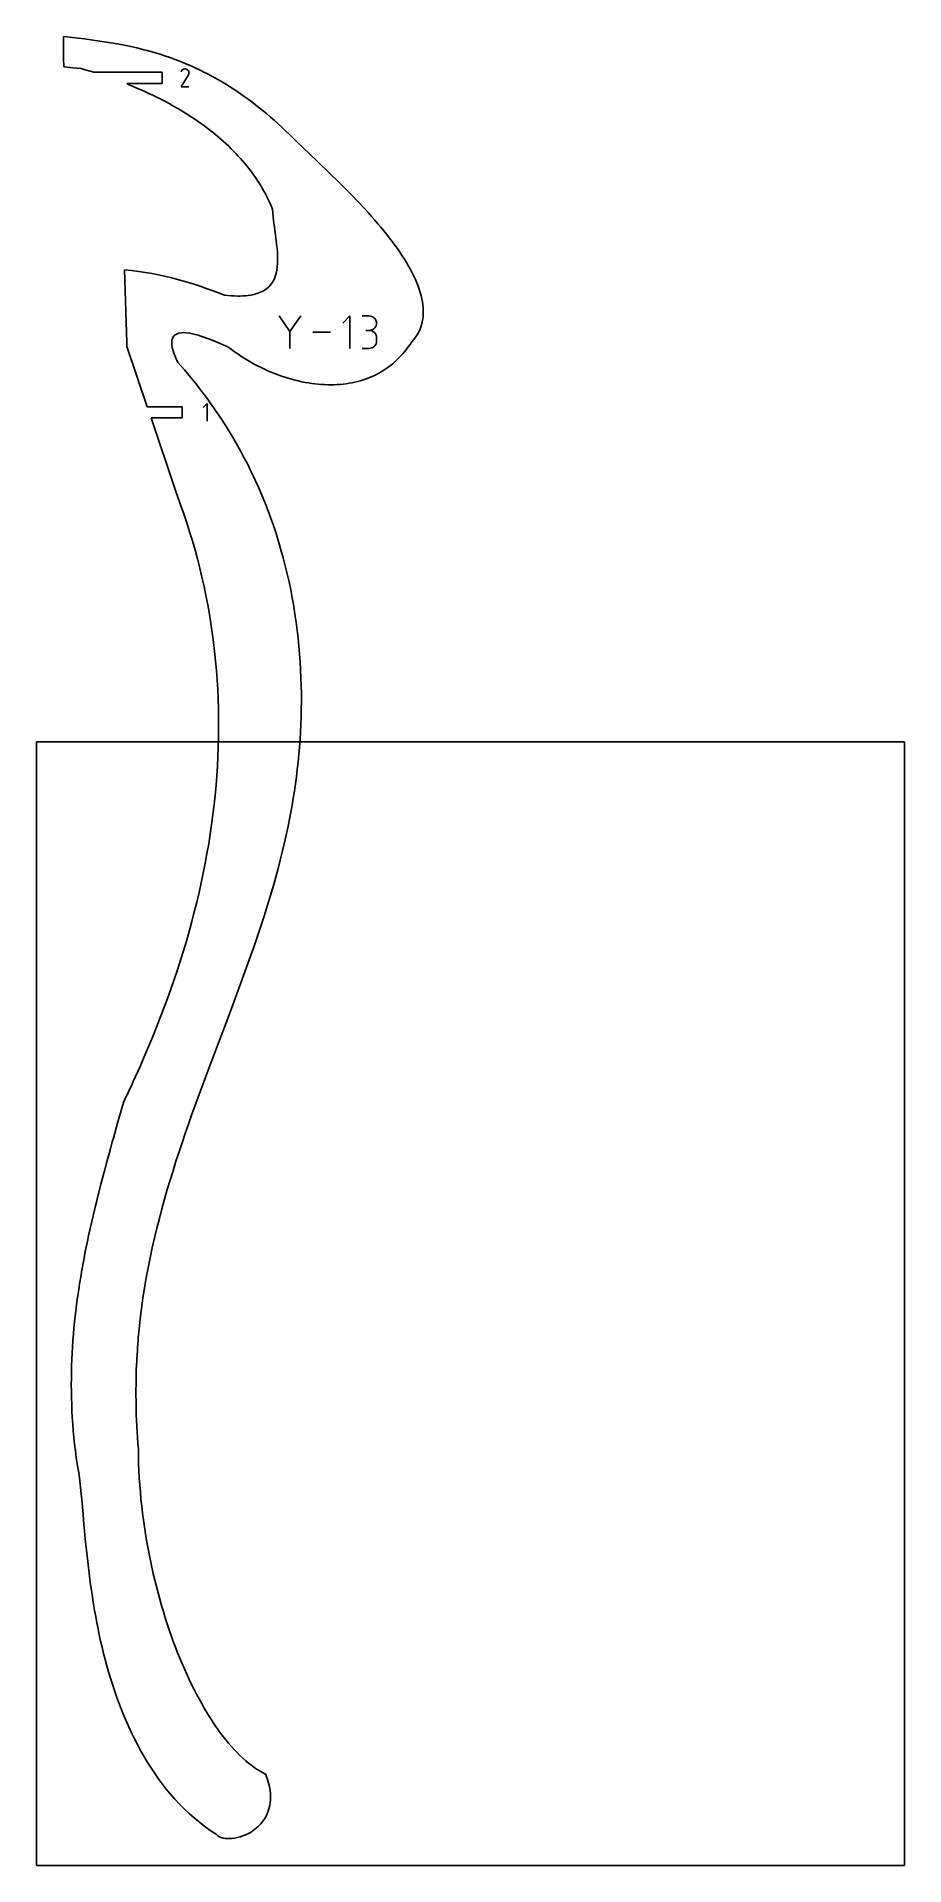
# Model space of a CAD drawing. Extents: x 0 to 216, y 0 to 455.
import ezdxf

# ---------------------------------------------------------------- set-up
doc = ezdxf.new("R2010")
doc.units = 0

msp = doc.modelspace()

# ---------------------------------------------------------------- linework, layer by layer
at = {"layer": 'annotation', "color": 1}
for p, q in [((36.068172, 446.299891), (35.938584, 446.051305)), ((36.171011, 446.445718), (36.068172, 446.299891)), ((36.294394, 446.567449), (36.171011, 446.445718)), ((36.43457, 446.66411), (36.294394, 446.567449)), ((36.587785, 446.734727), (36.43457, 446.66411)), ((36.750287, 446.778323), (36.587785, 446.734727)), ((36.918324, 446.793926), (36.750287, 446.778323)), ((37.088143, 446.780558), (36.918324, 446.793926)), ((37.255992, 446.737247), (37.088143, 446.780558)), ((37.418118, 446.663016), (37.255992, 446.737247)), ((37.563122, 446.560049), (37.418118, 446.663016)), ((37.418118, 446.663016), (37.418118, 446.663016)), ((37.684362, 446.436489), (37.563122, 446.560049)), ((37.780758, 446.296123), (37.684362, 446.436489)), ((37.851234, 446.142739), (37.780758, 446.296123)), ((37.89471, 445.980122), (37.851234, 446.142739)), ((37.910109, 445.81206), (37.89471, 445.980122)), ((37.896353, 445.642339), (37.910109, 445.81206)), ((35.935797, 442.350101), (37.759506, 445.286038)), ((37.909438, 442.350101), (35.935797, 442.350101)), ((37.759506, 445.286038), (37.761686, 445.288736)), ((37.759506, 445.286038), (37.759506, 445.286038)), ((37.761686, 445.288736), (37.763777, 445.291457)), ((37.763777, 445.291457), (37.765792, 445.294223)), ((37.765792, 445.294223), (37.767745, 445.297059)), ((37.767745, 445.297059), (37.76965, 445.299986)), ((37.76965, 445.299986), (37.77152, 445.303028)), ((37.77152, 445.303028), (37.77337, 445.306207)), ((37.77337, 445.306207), (37.775213, 445.309547)), ((37.775213, 445.309547), (37.777063, 445.31307)), ((37.777063, 445.31307), (37.852364, 445.474747)), ((37.777063, 445.31307), (37.777063, 445.31307)), ((37.852364, 445.474747), (37.896353, 445.642339)), ((63.012411, 381.463129), (60.321295, 385.35485)), ((65.70302, 385.35485), (63.012411, 381.463129)), ((77.959258, 385.354597), (76.165687, 383.56052)), ((77.959258, 377.286815), (77.959258, 385.354597)), ((82.775971, 385.345237), (80.984423, 385.345237)), ((83.098185, 385.316315), (82.775971, 385.345237)), ((83.401377, 385.232969), (83.098185, 385.316315)), ((83.680505, 385.100322), (83.401377, 385.232969)), ((83.930525, 384.923503), (83.680505, 385.100322)), ((83.680505, 382.007244), (83.930525, 382.18432)), ((84.146395, 384.707636), (83.930525, 384.923503)), ((83.930525, 382.18432), (84.146395, 382.40061)), ((84.323072, 384.457849), (84.146395, 384.707636)), ((84.146395, 382.40061), (84.323072, 382.651029)), ((84.455514, 384.179266), (84.323072, 384.457849)), ((84.323072, 382.651029), (84.455514, 382.930493)), ((84.538677, 383.877014), (84.455514, 384.179266)), ((84.455514, 382.930493), (84.538677, 383.233918)), ((84.567518, 383.556219), (84.538677, 383.877014)), ((84.538677, 383.233918), (84.567518, 383.556219)), ((84.567518, 383.556219), (84.567518, 383.556219)), ((63.012411, 381.776308), (63.012411, 377.286562)), ((73.140775, 381.320706), (68.72945, 381.320706)), ((82.775971, 381.762142), (81.878932, 381.762142)), ((81.878932, 381.762142), (82.775971, 381.762142)), ((82.775971, 381.762142), (83.098185, 381.79107)), ((83.098185, 381.733221), (82.775971, 381.762142)), ((82.775971, 381.762142), (82.775971, 381.762142)), ((83.098185, 381.79107), (83.401377, 381.874466)), ((83.401377, 381.649874), (83.098185, 381.733221)), ((83.401377, 381.874466), (83.680505, 382.007244)), ((83.680505, 381.517228), (83.401377, 381.649874)), ((83.401377, 377.399278), (83.680505, 377.53187)), ((83.930525, 381.340408), (83.680505, 381.517228)), ((83.680505, 377.53187), (83.930525, 377.708635)), ((84.146395, 381.124542), (83.930525, 381.340408)), ((83.930525, 377.708635), (84.146395, 377.92446)), ((84.323072, 380.874754), (84.146395, 381.124542)), ((84.146395, 377.92446), (84.323072, 378.174231)), ((84.455514, 380.596171), (84.323072, 380.874754)), ((84.323072, 378.174231), (84.455514, 378.452835)), ((84.538677, 380.293919), (84.455514, 380.596171)), ((84.455514, 378.452835), (84.538677, 378.755158)), ((84.567518, 379.973124), (84.538677, 380.293919)), ((84.538677, 378.755158), (84.567518, 379.076086)), ((84.567518, 379.076086), (84.567518, 379.973124)), ((84.567518, 379.973124), (84.567518, 379.973124)), ((80.984423, 377.287068), (82.775971, 377.287068)), ((82.775971, 377.287068), (83.098185, 377.315973)), ((82.775971, 377.287068), (82.775971, 377.287068)), ((83.098185, 377.315973), (83.401377, 377.399278)), ((42.401837, 363.574321), (41.417572, 362.589778)), ((42.401837, 359.146932), (42.401837, 363.574321))]:
    msp.add_line(p, q, dxfattribs=at)
at = {"layer": 'boundary', "color": 5}
for p, q in [((7.570258, 454.732689), (6.6675, 454.832764)), ((6.6675, 454.832764), (6.721405, 449.440859)), ((10.318253, 454.425026), (7.570258, 454.732689)), ((11.924307, 454.233133), (10.318253, 454.425026)), ((13.540467, 454.027919), (11.924307, 454.233133)), ((15.166922, 453.806331), (13.540467, 454.027919)), ((16.803683, 453.56526), (15.166922, 453.806331)), ((18.450741, 453.301644), (16.803683, 453.56526)), ((20.108239, 453.012139), (18.450741, 453.301644)), ((21.77625, 452.693777), (20.108239, 453.012139)), ((23.454841, 452.343545), (21.77625, 452.693777)), ((24.983227, 451.998375), (23.454841, 452.343545)), ((25.834288, 451.79287), (24.983227, 451.998375)), ((26.687956, 451.577192), (25.834288, 451.79287)), ((27.544245, 451.351247), (26.687956, 451.577192)), ((28.403266, 451.114756), (27.544245, 451.351247)), ((29.264871, 450.867024), (28.403266, 451.114756)), ((30.129204, 450.607955), (29.264871, 450.867024)), ((30.996239, 450.336763), (30.129204, 450.607955)), ((31.865964, 450.053491), (30.996239, 450.336763)), ((6.721405, 449.440859), (6.747017, 447.335903)), ((6.747017, 447.335903), (9.936113, 446.993518)), ((9.936113, 446.993518), (11.123112, 446.866157)), ((11.123112, 446.866157), (12.082337, 446.589864)), ((12.082337, 446.589864), (13.343574, 446.216007)), ((13.343574, 446.216007), (14.227458, 445.945086)), ((14.227458, 445.945086), (31.241305, 445.945085)), ((31.241305, 445.945085), (31.241305, 443.199085)), ((32.738316, 449.757572), (31.865964, 450.053491)), ((33.613386, 449.448584), (32.738316, 449.757572)), ((34.491142, 449.126234), (33.613386, 449.448584)), ((35.371527, 448.790022), (34.491142, 449.126234)), ((36.254721, 448.439606), (35.371527, 448.790022)), ((37.140529, 448.074681), (36.254721, 448.439606)), ((38.029033, 447.69473), (37.140529, 448.074681)), ((38.920199, 447.299532), (38.029033, 447.69473)), ((39.814101, 446.888492), (38.920199, 447.299532)), ((40.710567, 446.461446), (39.814101, 446.888492)), ((41.609746, 446.017919), (40.710567, 446.461446)), ((42.511619, 445.557558), (41.609746, 446.017919)), ((31.241305, 443.199085), (22.484731, 443.199086)), ((22.484731, 443.199086), (22.983413, 442.848111)), ((22.983413, 442.848111), (23.883829, 442.480645)), ((23.883829, 442.480645), (24.966438, 442.026976)), ((24.966438, 442.026976), (26.031601, 441.566186)), ((26.031601, 441.566186), (27.079369, 441.098284)), ((43.416079, 445.07997), (42.511619, 445.557558)), ((44.323154, 444.584839), (43.416079, 445.07997)), ((45.232789, 444.071733), (44.323154, 444.584839)), ((46.145136, 443.540123), (45.232789, 444.071733)), ((47.06004, 442.989913), (46.145136, 443.540123)), ((47.977442, 442.4207), (47.06004, 442.989913)), ((48.897433, 441.831946), (47.977442, 442.4207)), ((49.819927, 441.223345), (48.897433, 441.831946)), ((50.744853, 440.594643), (49.819927, 441.223345)), ((27.079369, 441.098284), (28.109818, 440.623601)), ((28.109818, 440.623601), (29.123023, 440.142105)), ((29.123023, 440.142105), (30.119021, 439.653998)), ((30.119021, 439.653998), (31.097913, 439.159382)), ((31.097913, 439.159382), (32.059642, 438.658509)), ((32.059642, 438.658509), (33.004492, 438.151554)), ((33.004492, 438.151554), (33.932277, 437.638494)), ((33.932277, 437.638494), (34.843067, 437.119525)), ((34.843067, 437.119525), (35.737119, 436.594861)), ((51.672363, 439.945395), (50.744853, 440.594643)), ((52.602245, 439.275199), (51.672363, 439.945395)), ((53.534591, 438.583744), (52.602245, 439.275199)), ((54.469304, 437.870692), (53.534591, 438.583744)), ((55.406324, 437.135675), (54.469304, 437.870692)), ((56.345623, 436.378281), (55.406324, 437.135675)), ((35.737119, 436.594861), (36.614301, 436.064632)), ((36.614301, 436.064632), (37.474807, 435.528906)), ((37.474807, 435.528906), (38.318589, 434.987992)), ((38.318589, 434.987992), (39.145773, 434.441805)), ((39.145773, 434.441805), (39.956393, 433.89058)), ((39.956393, 433.89058), (40.750634, 433.334665)), ((40.750634, 433.334665), (41.528355, 432.773807)), ((41.528355, 432.773807), (42.289699, 432.208479)), ((42.289699, 432.208479), (43.03475, 431.638678)), ((57.287191, 435.598172), (56.345623, 436.378281)), ((58.231112, 434.795089), (57.287191, 435.598172)), ((59.177104, 433.968514), (58.231112, 434.795089)), ((60.125253, 433.118331), (59.177104, 433.968514)), ((61.075402, 432.244013), (60.125253, 433.118331)), ((62.027586, 431.345196), (61.075402, 432.244013)), ((43.03475, 431.638678), (43.763588, 431.064578)), ((43.763588, 431.064578), (44.476263, 430.486344)), ((44.476263, 430.486344), (45.17288, 429.90403)), ((45.17288, 429.90403), (45.853361, 429.317888)), ((45.853361, 429.317888), (46.517998, 428.727918)), ((46.517998, 428.727918), (47.166704, 428.134533)), ((47.166704, 428.134533), (47.799608, 427.537558)), ((63.029864, 430.376987), (62.027586, 431.345196)), ((64.60519, 428.847841), (63.029864, 430.376987)), ((66.35886, 427.163948), (64.60519, 428.847841)), ((47.799608, 427.537558), (48.416727, 426.937289)), ((48.416727, 426.937289), (49.018254, 426.3338)), ((49.018254, 426.3338), (49.604186, 425.727392)), ((49.604186, 425.727392), (50.174576, 425.117953)), ((50.174576, 425.117953), (50.729584, 424.505801)), ((50.729584, 424.505801), (51.269175, 423.891009)), ((51.269175, 423.891009), (51.793471, 423.273674)), ((51.793471, 423.273674), (52.302555, 422.653981)), ((69.754263, 423.913216), (66.35886, 427.163948)), ((73.150064, 420.635188), (69.754263, 423.913216)), ((52.302555, 422.653981), (52.796565, 422.032097)), ((52.796565, 422.032097), (53.275475, 421.408157)), ((53.275475, 421.408157), (53.739408, 420.782247)), ((53.739408, 420.782247), (54.188505, 420.154639)), ((54.188505, 420.154639), (54.622741, 419.525179)), ((54.622741, 419.525179), (55.042258, 418.894219)), ((55.042258, 418.894219), (55.447155, 418.261943)), ((74.912355, 418.906816), (73.150064, 420.635188)), ((76.66625, 417.158961), (74.912355, 418.906816)), ((55.447155, 418.261943), (55.837362, 417.628221)), ((55.837362, 417.628221), (56.213176, 416.993515)), ((56.213176, 416.993515), (56.57458, 416.357751)), ((56.57458, 416.357751), (56.921606, 415.721139)), ((56.921606, 415.721139), (57.254389, 415.083657)), ((57.254389, 415.083657), (57.572901, 414.445696)), ((57.572901, 414.445696), (57.877288, 413.807206)), ((78.400841, 415.395654), (76.66625, 417.158961)), ((80.10544, 413.620553), (78.400841, 415.395654)), ((57.877288, 413.807206), (58.167751, 413.168338)), ((58.167751, 413.168338), (58.44417, 412.52932)), ((58.44417, 412.52932), (58.7067, 411.890225)), ((58.7067, 411.890225), (58.77918, 410.95744)), ((58.77918, 410.95744), (58.863545, 409.992005)), ((58.863545, 409.992005), (58.967978, 409.0143)), ((81.733966, 411.87714), (80.10544, 413.620553)), ((82.549609, 410.982905), (81.733966, 411.87714)), ((83.351417, 410.088182), (82.549609, 410.982905)), ((84.138433, 409.193413), (83.351417, 410.088182)), ((58.967978, 409.0143), (59.087328, 408.027812)), ((59.087328, 408.027812), (59.342505, 406.093745)), ((59.342505, 406.093745), (59.601744, 404.111182)), ((84.909343, 408.299074), (84.138433, 409.193413)), ((85.662991, 407.40564), (84.909343, 408.299074)), ((86.398346, 406.513572), (85.662991, 407.40564)), ((87.114365, 405.623244), (86.398346, 406.513572)), ((87.81004, 404.735201), (87.114365, 405.623244)), ((59.601744, 404.111182), (59.723934, 403.081741)), ((59.723934, 403.081741), (59.822611, 402.113427)), ((59.822611, 402.113427), (59.899382, 401.159914)), ((59.899382, 401.159914), (59.949189, 400.224493)), ((88.484294, 403.849981), (87.81004, 404.735201)), ((89.136209, 402.967907), (88.484294, 403.849981)), ((89.764723, 402.089377), (89.136209, 402.967907)), ((90.369109, 401.214947), (89.764723, 402.089377)), ((90.948369, 400.345028), (90.369109, 401.214947)), ((91.501624, 399.480069), (90.948369, 400.345028)), ((23.65691, 396.635652), (21.83818, 396.838134)), ((21.83818, 396.838134), (22.4462, 378.782311)), ((25.403436, 396.409573), (23.65691, 396.635652)), ((27.086146, 396.159377), (25.403436, 396.409573)), ((28.713215, 395.884749), (27.086146, 396.159377)), ((30.29283, 395.584821), (28.713215, 395.884749)), ((59.603264, 395.91971), (59.377762, 395.164338)), ((59.769614, 396.713284), (59.603264, 395.91971)), ((59.88212, 397.54176), (59.769614, 396.713284)), ((59.946257, 398.401744), (59.88212, 397.54176)), ((59.966565, 399.310518), (59.946257, 398.401744)), ((59.949189, 400.224493), (59.966565, 399.310518)), ((92.02811, 398.620466), (91.501624, 399.480069)), ((92.527025, 397.766578), (92.02811, 398.620466)), ((92.997525, 396.918934), (92.527025, 397.766578)), ((93.438906, 396.077909), (92.997525, 396.918934)), ((93.850365, 395.243834), (93.438906, 396.077909)), ((31.833074, 395.25904), (30.29283, 395.584821)), ((33.34197, 394.907035), (31.833074, 395.25904)), ((34.827483, 394.528049), (33.34197, 394.907035)), ((36.297435, 394.121565), (34.827483, 394.528049)), ((37.759488, 393.68713), (36.297435, 394.121565)), ((39.221627, 393.224063), (37.759488, 393.68713)), ((40.691185, 392.731837), (39.221627, 393.224063)), ((42.175853, 392.210076), (40.691185, 392.731837)), ((43.682857, 391.658005), (42.175853, 392.210076)), ((45.219543, 391.075427), (43.682857, 391.658005)), ((55.667956, 391.227723), (54.763558, 390.898801)), ((56.466795, 391.621703), (55.667956, 391.227723)), ((57.166075, 392.077543), (56.466795, 391.621703)), ((57.771905, 392.591736), (57.166075, 392.077543)), ((58.290137, 393.160777), (57.771905, 392.591736)), ((58.726829, 393.781533), (58.290137, 393.160777)), ((59.087396, 394.450466), (58.726829, 393.781533)), ((59.377762, 395.164338), (59.087396, 394.450466)), ((94.231241, 394.417288), (93.850365, 395.243834)), ((94.580779, 393.598444), (94.231241, 394.417288)), ((94.898311, 392.787951), (94.580779, 393.598444)), ((95.17974, 391.996218), (94.898311, 392.787951)), ((95.43168, 391.202957), (95.17974, 391.996218)), ((95.64939, 390.419079), (95.43168, 391.202957)), ((46.759399, 390.486714), (45.219543, 391.075427)), ((47.614821, 390.408533), (46.759399, 390.486714)), ((48.433148, 390.352238), (47.614821, 390.408533)), ((49.215297, 390.317448), (48.433148, 390.352238)), ((49.962135, 390.303713), (49.215297, 390.317448)), ((50.674329, 390.310547), (49.962135, 390.303713)), ((51.352947, 390.337569), (50.674329, 390.310547)), ((51.998717, 390.38423), (51.352947, 390.337569)), ((52.612495, 390.450365), (51.998717, 390.38423)), ((53.195002, 390.535206), (52.612495, 390.450365)), ((53.747098, 390.638521), (53.195002, 390.535206)), ((54.269755, 390.759918), (53.747098, 390.638521)), ((54.763558, 390.898801), (54.269755, 390.759918)), ((95.832175, 389.644962), (95.64939, 390.419079)), ((95.979514, 388.881074), (95.832175, 389.644962)), ((96.090448, 388.127615), (95.979514, 388.881074)), ((96.164315, 387.385148), (96.090448, 388.127615)), ((96.200336, 386.653924), (96.164315, 387.385148)), ((96.197605, 385.934361), (96.200336, 386.653924)), ((95.315849, 381.883362), (95.571013, 382.524845)), ((95.571013, 382.524845), (95.781428, 383.180388)), ((95.781428, 383.180388), (95.94825, 383.849464)), ((95.94825, 383.849464), (96.072503, 384.531757)), ((96.072503, 384.531757), (96.155333, 385.226827)), ((96.155333, 385.226827), (96.197605, 385.934361)), ((22.4462, 378.782311), (22.493851, 377.717492)), ((22.493851, 377.717492), (27.539729, 362.733626)), ((33.633955, 378.793587), (33.685576, 379.327415)), ((33.661171, 378.181072), (33.633955, 378.793587)), ((33.771861, 377.486266), (33.661171, 378.181072)), ((33.685576, 379.327415), (33.90111, 379.988349)), ((33.90111, 379.988349), (34.268871, 380.492442)), ((34.268871, 380.492442), (34.773604, 380.85191)), ((34.773604, 380.85191), (35.400501, 381.078958)), ((35.400501, 381.078958), (36.134582, 381.185703)), ((36.134582, 381.185703), (36.676047, 381.196018)), ((36.676047, 381.196018), (37.25416, 381.161893)), ((37.25416, 381.161893), (38.166551, 381.037067)), ((38.166551, 381.037067), (38.816617, 380.908409)), ((38.816617, 380.908409), (39.488028, 380.747722)), ((39.488028, 380.747722), (40.176419, 380.558688)), ((40.176419, 380.558688), (40.877569, 380.345033)), ((40.877569, 380.345033), (41.587049, 380.110384)), ((41.587049, 380.110384), (42.300626, 379.858024)), ((42.300626, 379.858024), (43.013897, 379.591811)), ((43.013897, 379.591811), (43.722594, 379.31529)), ((43.722594, 379.31529), (45.082358, 378.756653)), ((45.082358, 378.756653), (46.401956, 378.188912)), ((46.401956, 378.188912), (47.619186, 377.651315)), ((47.619186, 377.651315), (48.428208, 377.052086)), ((92.035027, 377.072387), (92.47562, 377.660647)), ((92.47562, 377.660647), (92.903266, 378.267333)), ((92.903266, 378.267333), (93.31796, 378.892597)), ((93.31796, 378.892597), (93.820639, 379.465035)), ((93.820639, 379.465035), (94.268481, 380.046572)), ((94.268481, 380.046572), (94.665945, 380.64381)), ((94.665945, 380.64381), (95.014533, 381.25613)), ((95.014533, 381.25613), (95.315849, 381.883362)), ((33.970522, 376.705468), (33.771861, 377.486266)), ((34.254086, 375.854721), (33.970522, 376.705468)), ((34.44358, 375.365102), (34.254086, 375.854721)), ((34.650257, 374.871471), (34.44358, 375.365102)), ((34.882375, 374.353406), (34.650257, 374.871471)), ((35.161525, 373.797011), (34.882375, 374.353406)), ((35.973269, 372.876588), (35.161525, 373.797011)), ((48.428208, 377.052086), (49.229525, 376.469821)), ((49.229525, 376.469821), (50.03762, 375.907357)), ((50.03762, 375.907357), (50.852196, 375.364793)), ((50.852196, 375.364793), (51.67248, 374.842027)), ((51.67248, 374.842027), (52.498068, 374.339092)), ((52.498068, 374.339092), (53.328327, 373.856033)), ((53.328327, 373.856033), (54.162547, 373.392845)), ((54.162547, 373.392845), (55.000414, 372.949556)), ((87.494902, 372.61796), (88.049609, 373.03785)), ((88.049609, 373.03785), (88.591932, 373.476594)), ((88.591932, 373.476594), (89.121835, 373.934178)), ((89.121835, 373.934178), (89.639063, 374.410504)), ((89.639063, 374.410504), (90.143761, 374.905598)), ((90.143761, 374.905598), (90.635779, 375.41936)), ((90.635779, 375.41936), (91.11504, 375.951696)), ((91.11504, 375.951696), (91.581428, 376.50278)), ((91.581428, 376.50278), (92.035027, 377.072387)), ((36.771666, 371.953089), (35.973269, 372.876588)), ((37.556865, 371.026758), (36.771666, 371.953089)), ((38.328864, 370.097511), (37.556865, 371.026758)), ((39.087674, 369.165361), (38.328864, 370.097511)), ((39.833564, 368.230607), (39.087674, 369.165361)), ((55.000414, 372.949556), (55.841247, 372.5261)), ((55.841247, 372.5261), (56.684438, 372.122526)), ((56.684438, 372.122526), (57.52938, 371.738831)), ((57.52938, 371.738831), (58.375765, 371.375227)), ((58.375765, 371.375227), (59.222905, 371.031476)), ((59.222905, 371.031476), (60.070126, 370.707566)), ((60.070126, 370.707566), (60.917134, 370.403613)), ((60.917134, 370.403613), (61.763235, 370.119592)), ((61.763235, 370.119592), (62.608002, 369.85555)), ((62.608002, 369.85555), (63.450797, 369.611378)), ((63.450797, 369.611378), (64.291298, 369.387112)), ((64.291298, 369.387112), (65.128893, 369.182819)), ((65.128893, 369.182819), (65.963078, 368.998443)), ((65.963078, 368.998443), (66.793441, 368.833944)), ((66.793441, 368.833944), (67.619487, 368.689344)), ((67.619487, 368.689344), (68.440844, 368.564633)), ((68.440844, 368.564633), (69.256877, 368.459787)), ((69.256877, 368.459787), (70.06731, 368.374834)), ((76.299915, 368.40709), (77.042201, 368.499701)), ((77.042201, 368.499701), (77.775139, 368.611901)), ((77.775139, 368.611901), (78.498629, 368.743725)), ((78.498629, 368.743725), (79.212216, 368.894966)), ((79.212216, 368.894966), (79.915735, 369.065771)), ((79.915735, 369.065771), (80.608917, 369.255957)), ((80.608917, 369.255957), (81.291568, 369.465535)), ((81.291568, 369.465535), (81.963392, 369.694443)), ((81.963392, 369.694443), (82.624279, 369.942648)), ((82.624279, 369.942648), (83.273937, 370.210202)), ((83.273937, 370.210202), (83.912175, 370.496836)), ((83.912175, 370.496836), (84.539013, 370.802713)), ((84.539013, 370.802713), (85.154066, 371.127736)), ((85.154066, 371.127736), (85.757339, 371.471797)), ((85.757339, 371.471797), (86.348611, 371.834861)), ((86.348611, 371.834861), (86.927813, 372.216947)), ((86.927813, 372.216947), (87.494902, 372.61796)), ((40.566659, 367.293154), (39.833564, 368.230607)), ((41.286892, 366.352921), (40.566659, 367.293154)), ((41.994516, 365.41018), (41.286892, 366.352921)), ((42.689505, 364.464963), (41.994516, 365.41018)), ((43.372021, 363.51728), (42.689505, 364.464963)), ((70.06731, 368.374834), (70.871741, 368.309661)), ((70.871741, 368.309661), (71.669635, 368.264358)), ((71.669635, 368.264358), (72.460688, 368.238783)), ((72.460688, 368.238783), (73.244477, 368.232983)), ((73.244477, 368.232983), (74.020611, 368.24694)), ((74.020611, 368.24694), (74.788804, 368.280649)), ((74.788804, 368.280649), (75.548736, 368.334043)), ((75.548736, 368.334043), (76.299915, 368.40709)), ((27.539729, 362.733626), (36.248885, 362.733626)), ((36.248884, 359.987626), (28.525268, 359.987626)), ((28.525268, 359.987626), (34.623728, 341.697507)), ((36.248885, 362.733626), (36.248884, 359.987626)), ((44.042175, 362.567222), (43.372021, 363.51728)), ((44.700185, 361.614863), (44.042175, 362.567222)), ((45.346002, 360.660115), (44.700185, 361.614863)), ((45.979716, 359.703224), (45.346002, 360.660115)), ((46.601457, 358.744159), (45.979716, 359.703224)), ((47.211412, 357.783007), (46.601457, 358.744159)), ((47.809627, 356.819757), (47.211412, 357.783007)), ((48.396212, 355.854481), (47.809627, 356.819757)), ((48.971236, 354.887335), (48.396212, 355.854481)), ((49.534812, 353.918269), (48.971236, 354.887335)), ((50.087151, 352.947463), (49.534812, 353.918269)), ((50.628185, 351.974763), (50.087151, 352.947463)), ((51.158086, 351.000291), (50.628185, 351.974763)), ((51.677047, 350.02431), (51.158086, 351.000291)), ((52.185016, 349.046594), (51.677047, 350.02431)), ((52.682231, 348.067363), (52.185016, 349.046594)), ((53.16868, 347.086719), (52.682231, 348.067363)), ((53.644492, 346.104466), (53.16868, 347.086719)), ((54.109795, 345.121032), (53.644492, 346.104466)), ((34.623728, 341.697507), (35.029964, 340.506791)), ((54.564581, 344.136014), (54.109795, 345.121032)), ((55.009122, 343.149808), (54.564581, 344.136014)), ((55.443334, 342.162316), (55.009122, 343.149808)), ((55.867467, 341.173733), (55.443334, 342.162316)), ((56.281457, 340.183999), (55.867467, 341.173733)), ((35.029964, 340.506791), (35.828968, 338.355142)), ((35.828968, 338.355142), (36.615681, 336.136867)), ((56.685488, 339.193083), (56.281457, 340.183999)), ((57.079648, 338.201303), (56.685488, 339.193083)), ((57.464006, 337.208403), (57.079648, 338.201303)), ((57.838666, 336.214774), (57.464006, 337.208403)), ((36.615681, 336.136867), (37.367575, 333.909724)), ((37.367575, 333.909724), (38.084462, 331.673843)), ((58.209812, 335.202908), (57.838666, 336.214774)), ((58.910956, 333.211577), (58.209812, 335.202908)), ((59.574655, 331.217343), (58.910956, 333.211577)), ((38.084462, 331.673843), (38.766908, 329.429301)), ((38.766908, 329.429301), (39.414797, 327.176178)), ((60.201493, 329.220843), (59.574655, 331.217343)), ((60.792199, 327.222344), (60.201493, 329.220843)), ((39.414797, 327.176178), (40.028381, 324.914806)), ((40.028381, 324.914806), (40.607619, 322.645208)), ((61.347277, 325.222283), (60.792199, 327.222344)), ((61.867491, 323.221266), (61.347277, 325.222283)), ((62.353193, 321.219661), (61.867491, 323.221266)), ((40.607619, 322.645208), (41.152854, 320.367493)), ((41.152854, 320.367493), (41.664008, 318.081861)), ((62.805116, 319.218), (62.353193, 321.219661)), ((63.223777, 317.216677), (62.805116, 319.218)), ((41.664008, 318.081861), (42.141241, 315.788468)), ((42.141241, 315.788468), (42.584594, 313.487398)), ((63.609714, 315.21629), (63.223777, 317.216677)), ((63.963389, 313.21724), (63.609714, 315.21629)), ((42.584594, 313.487398), (42.994225, 311.178859)), ((42.994225, 311.178859), (43.370076, 308.862945)), ((64.28538, 311.22008), (63.963389, 313.21724)), ((64.576193, 309.225279), (64.28538, 311.22008)), ((43.370076, 308.862945), (43.712396, 306.539876)), ((43.712396, 306.539876), (44.020956, 304.209888)), ((64.836265, 307.233459), (64.576193, 309.225279)), ((65.066208, 305.245103), (64.836265, 307.233459)), ((65.266332, 303.26088), (65.066208, 305.245103)), ((44.020956, 304.209888), (44.29604, 301.873037)), ((44.29604, 301.873037), (44.537568, 299.529621)), ((65.4373, 301.281077), (65.266332, 303.26088)), ((65.579558, 299.306571), (65.4373, 301.281077)), ((44.537568, 299.529621), (44.745575, 297.179697)), ((44.745575, 297.179697), (44.920249, 294.823599)), ((65.693546, 297.33785), (65.579558, 299.306571)), ((65.779895, 295.375548), (65.693546, 297.33785)), ((44.920249, 294.823599), (45.061356, 292.461505)), ((45.061356, 292.461505), (45.169099, 290.093571)), ((65.838937, 293.420199), (65.779895, 295.375548)), ((65.871316, 291.472569), (65.838937, 293.420199)), ((65.877491, 289.533214), (65.871316, 291.472569)), ((45.169099, 290.093571), (45.243425, 287.720126)), ((45.243425, 287.720126), (45.284538, 285.341378)), ((65.813673, 285.68226), (65.85814, 287.602895)), ((65.85814, 287.602895), (65.877491, 289.533214)), ((45.29224, 282.957541), (45.266832, 280.568892)), ((45.284538, 285.341378), (45.29224, 282.957541)), ((65.651878, 281.872702), (65.744768, 283.771985)), ((65.744768, 283.771985), (65.813673, 285.68226)), ((45.208079, 278.175706), (45.116217, 275.778307)), ((45.266832, 280.568892), (45.208079, 278.175706)), ((65.236572, 276.249048), (65.397175, 278.110548)), ((65.397175, 278.110548), (65.535788, 279.985373)), ((65.535788, 279.985373), (65.651878, 281.872702)), ((44.991301, 273.376971), (44.833403, 270.972045)), ((45.116217, 275.778307), (44.991301, 273.376971)), ((64.852451, 272.569047), (65.054772, 274.401571)), ((65.054772, 274.401571), (65.236572, 276.249048)), ((44.642563, 268.563768), (44.418949, 266.152496)), ((44.833403, 270.972045), (44.642563, 268.563768)), ((64.130007, 267.168551), (64.389194, 268.951667)), ((64.389194, 268.951667), (64.630238, 270.752105)), ((64.630238, 270.752105), (64.852451, 272.569047)), ((44.418949, 266.152496), (44.162621, 263.73866)), ((63.560616, 263.657352), (63.853539, 265.403506)), ((63.853539, 265.403506), (64.130007, 267.168551)), ((43.873874, 261.322589), (43.55263, 258.904608)), ((44.162621, 263.73866), (43.873874, 261.322589)), ((62.578401, 258.475783), (62.929372, 260.225386)), ((62.929372, 260.225386), (63.252271, 261.931075)), ((63.252271, 261.931075), (63.560616, 263.657352)), ((43.199078, 256.485188), (42.813641, 254.064597)), ((43.55263, 258.904608), (43.199078, 256.485188)), ((61.128039, 252.019163), (61.86738, 255.173847)), ((61.86738, 255.173847), (62.578401, 258.475783)), ((42.396388, 251.64347), (41.947725, 249.222074)), ((42.813641, 254.064597), (42.396388, 251.64347)), ((60.635649, 250.045104), (61.128039, 252.019163)), ((41.467625, 246.800808), (40.956547, 244.380328)), ((41.947725, 249.222074), (41.467625, 246.800808)), ((58.987383, 243.967431), (60.092472, 247.966727)), ((60.092472, 247.966727), (60.635649, 250.045104)), ((40.414867, 241.96097), (39.842958, 239.54324)), ((40.956547, 244.380328), (40.414867, 241.96097)), ((57.795152, 239.932451), (58.987383, 243.967431)), ((39.241037, 237.127523), (38.609684, 234.714592)), ((39.842958, 239.54324), (39.241037, 237.127523)), ((56.599524, 236.098052), (57.795152, 239.932451)), ((37.949245, 232.304701), (37.260174, 229.898528)), ((38.609684, 234.714592), (37.949245, 232.304701)), ((53.852523, 227.88547), (56.434866, 235.610874)), ((56.434866, 235.610874), (56.599524, 236.098052)), ((36.54304, 227.496584), (35.798412, 225.099399)), ((37.260174, 229.898528), (36.54304, 227.496584)), ((53.647534, 227.31852), (53.852523, 227.88547)), ((35.798412, 225.099399), (35.026809, 222.707565)), ((50.743733, 219.212238), (53.647534, 227.31852)), ((34.228861, 220.32159), (33.405176, 217.942165)), ((35.026809, 222.707565), (34.228861, 220.32159)), ((49.166618, 214.956491), (50.743733, 219.212238)), ((32.556467, 215.569829), (31.68329, 213.20509)), ((33.405176, 217.942165), (32.556467, 215.569829)), ((47.553632, 210.662092), (49.166618, 214.956491)), ((30.786624, 210.848727), (29.867064, 208.501228)), ((31.68329, 213.20509), (30.786624, 210.848727)), ((45.914054, 206.328334), (47.553632, 210.662092)), ((28.925597, 206.163228), (27.962883, 203.835355)), ((29.867064, 208.501228), (28.925597, 206.163228)), ((44.257949, 201.954132), (45.914054, 206.328334)), ((27.962883, 203.835355), (26.107079, 199.515538)), ((42.683086, 197.771745), (44.257949, 201.954132)), ((25.838699, 198.896609), (24.063186, 194.961852)), ((26.107079, 199.515538), (25.838699, 198.896609)), ((41.855301, 195.55624), (42.683086, 197.771745)), ((23.762098, 194.2992), (21.9544, 190.462674)), ((24.063186, 194.961852), (23.762098, 194.2992)), ((39.392199, 188.844787), (40.208382, 191.093002)), ((40.208382, 191.093002), (41.029963, 193.330049)), ((41.029963, 193.330049), (41.855301, 195.55624)), ((21.617962, 189.753349), (20.486749, 185.742797)), ((21.9544, 190.462674), (21.617962, 189.753349)), ((37.781124, 184.314187), (38.582495, 186.585268)), ((38.582495, 186.585268), (39.392199, 188.844787)), ((20.254405, 184.924808), (19.103102, 180.830581)), ((20.486749, 185.742797), (20.254405, 184.924808)), ((36.208555, 179.736131), (36.989273, 182.031219)), ((36.989273, 182.031219), (37.781124, 184.314187)), ((18.272182, 177.855742), (17.5648, 175.281662)), ((18.847708, 179.928594), (18.272182, 177.855742)), ((19.103102, 180.830581), (18.847708, 179.928594)), ((34.686437, 175.108428), (35.440354, 177.42866)), ((35.440354, 177.42866), (36.208555, 179.736131)), ((17.424421, 174.772272), (16.859576, 172.670076)), ((17.5648, 175.281662), (17.424421, 174.772272)), ((33.948148, 172.775153), (34.686437, 175.108428)), ((16.012174, 169.462926), (15.469436, 167.337797)), ((16.159944, 170.021861), (16.012174, 169.462926)), ((16.715158, 172.136266), (16.159944, 170.021861)), ((16.859576, 172.670076), (16.715158, 172.136266)), ((32.524491, 168.068089), (33.226924, 170.428506)), ((33.226924, 170.428506), (33.948148, 172.775153)), ((14.639447, 164.007445), (14.129885, 161.86503)), ((14.791527, 164.618592), (14.639447, 164.007445)), ((15.319072, 166.753047), (14.791527, 164.618592)), ((15.469436, 167.337797), (15.319072, 166.753047)), ((31.181849, 163.304637), (31.842227, 165.693598)), ((31.842227, 165.693598), (32.524491, 168.068089)), ((13.977052, 161.226987), (13.488059, 159.077597)), ((14.129885, 161.86503), (13.977052, 161.226987)), ((29.932595, 158.481607), (30.544875, 160.900745)), ((30.544875, 160.900745), (31.181849, 163.304637)), ((12.718908, 155.564136), (12.278518, 153.403746)), ((12.869766, 156.257016), (12.718908, 155.564136)), ((13.335627, 158.412263), (12.869766, 156.257016)), ((13.488059, 159.077597), (13.335627, 158.412263)), ((28.788792, 153.595613), (29.346719, 156.046707)), ((29.346719, 156.046707), (29.932595, 158.481607)), ((11.718328, 150.518331), (11.574806, 149.770246)), ((12.130552, 152.683222), (11.718328, 150.518331)), ((12.278518, 153.403746), (12.130552, 152.683222)), ((27.762684, 148.643117), (28.260325, 151.127923)), ((28.260325, 151.127923), (28.788792, 153.595613)), ((11.05513, 146.82588), (10.705665, 144.652806)), ((11.192795, 147.601237), (11.05513, 146.82588)), ((11.574806, 149.770246), (11.192795, 147.601237)), ((26.866051, 143.620276), (27.297429, 146.140744)), ((27.297429, 146.140744), (27.762684, 148.643117)), ((10.260726, 141.673439), (10.139913, 140.845278)), ((10.575579, 143.850692), (10.260726, 141.673439)), ((10.705665, 144.652806), (10.575579, 143.850692)), ((26.110817, 138.522996), (26.47012, 141.081225)), ((26.47012, 141.081225), (26.866051, 143.620276)), ((9.627515, 136.717149), (9.462631, 135.187186)), ((9.752125, 137.810216), (9.627515, 136.717149)), ((9.861909, 138.66338), (9.752125, 137.810216)), ((10.139913, 140.845278), (9.861909, 138.66338)), ((25.789676, 135.945152), (26.110817, 138.522996)), ((9.174475, 132.105236), (9.052077, 130.55346)), ((9.311485, 133.649831), (9.174475, 132.105236)), ((9.462631, 135.187186), (9.311485, 133.649831)), ((25.307854, 131.236023), (25.508017, 133.347092)), ((25.508017, 133.347092), (25.789676, 135.945152)), ((8.853214, 127.42831), (8.777603, 125.855083)), ((8.944849, 128.994469), (8.853214, 127.42831)), ((9.052077, 130.55346), (8.944849, 128.994469)), ((24.937391, 125.951215), (25.068457, 128.088213)), ((25.068457, 128.088213), (25.101057, 128.604836)), ((25.101057, 128.604836), (25.267178, 130.728281)), ((25.267178, 130.728281), (25.307854, 131.236023)), ((8.718528, 124.27486), (8.676361, 122.687679)), ((8.777603, 125.855083), (8.718528, 124.27486)), ((24.802836, 122.741702), (24.818124, 123.274617)), ((24.818124, 123.274617), (24.91325, 125.426188)), ((24.91325, 125.426188), (24.937391, 125.951215)), ((8.651704, 121.09359), (8.64514, 119.492675)), ((8.64514, 119.492675), (8.656978, 117.884984)), ((8.676361, 122.687679), (8.651704, 121.09359)), ((24.717249, 117.850214), (24.738232, 120.034275)), ((24.738232, 120.034275), (24.744299, 120.574536)), ((24.744299, 120.574536), (24.802836, 122.741702)), ((8.656978, 117.884984), (8.687671, 116.270555)), ((8.687671, 116.270555), (8.737738, 114.649502)), ((8.737738, 114.649502), (8.807524, 113.021906)), ((24.720731, 117.303166), (24.717249, 117.850214)), ((24.73821, 115.10101), (24.720731, 117.303166)), ((24.751473, 114.547838), (24.73821, 115.10101)), ((24.818646, 112.046745), (24.751473, 114.547838)), ((8.807524, 113.021906), (8.897678, 111.387807)), ((8.897678, 111.387807), (9.008602, 109.747324)), ((9.008602, 109.747324), (9.140681, 108.100569)), ((24.874979, 110.648392), (24.818646, 112.046745)), ((24.943918, 109.243565), (24.874979, 110.648392)), ((25.025744, 107.832207), (24.943918, 109.243565)), ((9.140681, 108.100569), (9.294328, 106.447623)), ((9.294328, 106.447623), (9.470054, 104.788564)), ((9.470054, 104.788564), (9.668348, 103.123503)), ((25.120642, 106.414151), (25.025744, 107.832207)), ((25.228508, 104.989433), (25.120642, 106.414151)), ((25.326951, 103.486596), (25.228508, 104.989433)), ((9.668348, 103.123503), (9.889594, 101.452609)), ((9.889594, 101.452609), (10.1341, 99.775994)), ((25.350641, 101.695235), (25.326951, 103.486596)), ((25.398073, 99.910218), (25.350641, 101.695235)), ((10.1341, 99.775994), (10.40246, 98.093816)), ((10.40246, 98.093816), (10.695026, 96.406194)), ((10.695026, 96.406194), (11.100702, 92.436019)), ((25.468857, 98.131995), (25.398073, 99.910218)), ((25.562355, 96.360881), (25.468857, 98.131995)), ((25.678243, 94.597345), (25.562355, 96.360881)), ((11.100702, 92.436019), (11.227188, 91.043821)), ((11.227188, 91.043821), (11.554779, 87.327563)), ((25.816116, 92.841712), (25.678243, 94.597345)), ((25.975442, 91.094392), (25.816116, 92.841712)), ((26.155954, 89.355841), (25.975442, 91.094392)), ((11.554779, 87.327563), (11.681258, 85.875113)), ((26.356926, 87.626511), (26.155954, 89.355841)), ((26.578123, 85.906765), (26.356926, 87.626511)), ((11.681258, 85.875113), (11.85893, 83.931488)), ((11.85893, 83.931488), (11.925559, 83.193236)), ((11.925559, 83.193236), (12.117937, 81.199952)), ((26.819056, 84.19705), (26.578123, 85.906765)), ((27.07912, 82.497935), (26.819056, 84.19705)), ((27.358107, 80.809861), (27.07912, 82.497935)), ((12.117937, 81.199952), (12.189206, 80.452214)), ((12.189206, 80.452214), (12.400452, 78.411755)), ((12.400452, 78.411755), (12.477719, 77.656601)), ((12.477719, 77.656601), (12.712495, 75.571333)), ((27.65538, 79.133268), (27.358107, 80.809861)), ((27.970626, 77.468681), (27.65538, 79.133268)), ((28.303298, 75.816596), (27.970626, 77.468681)), ((12.712495, 75.571333), (12.797181, 74.810878)), ((12.797181, 74.810878), (13.059915, 72.683296)), ((28.653018, 74.177564), (28.303298, 75.816596)), ((29.019414, 72.552088), (28.653018, 74.177564)), ((13.059915, 72.683296), (13.153241, 71.919793)), ((13.153241, 71.919793), (13.448582, 69.752329)), ((13.448582, 69.752329), (13.551753, 68.988127)), ((13.551753, 68.988127), (13.884371, 66.783452)), ((29.401842, 70.940725), (29.019414, 72.552088)), ((29.800009, 69.343995), (29.401842, 70.940725)), ((30.213632, 67.762446), (29.800009, 69.343995)), ((13.884371, 66.783452), (13.998463, 66.020951)), ((13.998463, 66.020951), (14.180678, 64.903263)), ((14.180678, 64.903263), (14.435156, 63.399543)), ((30.64192, 66.196709), (30.213632, 67.762446)), ((31.084908, 64.647277), (30.64192, 66.196709)), ((31.541817, 63.114803), (31.084908, 64.647277)), ((14.435156, 63.399543), (14.704583, 61.889263)), ((14.704583, 61.889263), (14.989453, 60.373087)), ((14.989453, 60.373087), (15.290656, 58.851728)), ((32.012355, 61.59988), (31.541817, 63.114803)), ((32.496084, 60.103025), (32.012355, 61.59988)), ((32.992597, 58.624904), (32.496084, 60.103025)), ((15.290656, 58.851728), (15.608964, 57.325864)), ((15.608964, 57.325864), (15.94504, 55.796251)), ((15.94504, 55.796251), (16.29967, 54.263674)), ((33.501543, 57.166093), (32.992597, 58.624904)), ((34.022508, 55.727213), (33.501543, 57.166093)), ((34.555177, 54.308887), (34.022508, 55.727213)), ((16.29967, 54.263674), (16.673505, 52.728849)), ((16.673505, 52.728849), (17.067323, 51.192589)), ((17.067323, 51.192589), (17.481828, 49.655749)), ((35.099181, 52.911738), (34.555177, 54.308887)), ((35.653962, 51.5364), (35.099181, 52.911738)), ((36.219229, 50.183486), (35.653962, 51.5364)), ((36.794694, 48.853641), (36.219229, 50.183486)), ((17.481828, 49.655749), (17.917768, 48.119148)), ((17.917768, 48.119148), (18.37593, 46.583618)), ((18.37593, 46.583618), (18.856943, 45.050103)), ((37.379801, 47.547458), (36.794694, 48.853641)), ((37.974316, 46.265601), (37.379801, 47.547458)), ((38.577914, 45.00871), (37.974316, 46.265601)), ((18.856943, 45.050103), (19.361642, 43.519484)), ((19.361642, 43.519484), (19.890661, 41.992695)), ((19.890661, 41.992695), (20.444844, 40.470788)), ((39.190109, 43.777413), (38.577914, 45.00871)), ((39.81071, 42.572333), (39.190109, 43.777413)), ((40.439197, 41.394078), (39.81071, 42.572333)), ((41.075424, 40.243297), (40.439197, 41.394078)), ((20.444844, 40.470788), (21.02487, 38.954716)), ((21.02487, 38.954716), (21.631347, 37.44551)), ((21.631347, 37.44551), (22.265271, 35.944302)), ((41.718949, 39.12061), (41.075424, 40.243297)), ((42.369278, 38.026606), (41.718949, 39.12061)), ((43.02629, 36.961927), (42.369278, 38.026606)), ((43.689652, 35.92716), (43.02629, 36.961927)), ((22.265271, 35.944302), (22.927261, 34.452188)), ((22.927261, 34.452188), (23.617951, 32.970366)), ((23.617951, 32.970366), (24.33821, 31.50001)), ((44.359007, 34.922895), (43.689652, 35.92716)), ((45.033873, 33.949733), (44.359007, 34.922895)), ((45.714101, 33.008228), (45.033873, 33.949733)), ((46.399302, 32.099026), (45.714101, 33.008228)), ((47.089196, 31.222582), (46.399302, 32.099026)), ((24.33821, 31.50001), (25.088873, 30.042306)), ((25.088873, 30.042306), (25.870418, 28.598667)), ((25.870418, 28.598667), (26.683814, 27.170391)), ((47.783485, 30.379497), (47.089196, 31.222582)), ((48.481639, 29.570356), (47.783485, 30.379497)), ((49.183459, 28.795648), (48.481639, 29.570356)), ((49.888727, 28.055852), (49.183459, 28.795648)), ((50.596957, 27.351475), (49.888727, 28.055852)), ((51.308016, 26.683013), (50.596957, 27.351475)), ((26.683814, 27.170391), (27.529806, 25.758869)), ((27.529806, 25.758869), (28.409096, 24.365532)), ((28.409096, 24.365532), (29.322441, 22.991884)), ((29.322441, 22.991884), (30.270612, 21.639549)), ((52.021312, 26.050944), (51.308016, 26.683013)), ((52.736749, 25.455817), (52.021312, 26.050944)), ((53.453871, 24.897905), (52.736749, 25.455817)), ((54.172434, 24.377677), (53.453871, 24.897905)), ((54.892007, 23.895592), (54.172434, 24.377677)), ((55.612324, 23.452005), (54.892007, 23.895592)), ((56.332935, 23.047303), (55.612324, 23.452005)), ((56.997768, 22.646132), (56.332935, 23.047303)), ((30.270612, 21.639549), (31.254351, 20.310168)), ((31.254351, 20.310168), (32.27453, 19.005391)), ((32.27453, 19.005391), (33.33187, 17.726989)), ((57.242129, 22.010942), (56.997768, 22.646132)), ((57.457181, 21.38965), (57.242129, 22.010942)), ((57.64345, 20.782078), (57.457181, 21.38965)), ((57.802088, 20.187971), (57.64345, 20.782078)), ((57.933591, 19.607322), (57.802088, 20.187971)), ((58.029688, 19.104523), (57.933591, 19.607322)), ((58.112412, 18.548587), (58.029688, 19.104523)), ((58.170304, 18.005576), (58.112412, 18.548587)), ((33.33187, 17.726989), (34.427072, 16.476817)), ((34.427072, 16.476817), (35.561076, 15.256833)), ((35.561076, 15.256833), (36.734544, 14.068902)), ((36.734544, 14.068902), (37.948229, 12.915205)), ((57.532161, 13.232518), (57.815946, 14.073647)), ((57.815946, 14.073647), (58.027939, 14.965203)), ((58.027939, 14.965203), (58.114295, 15.483662)), ((58.114295, 15.483662), (58.198495, 16.397428)), ((58.204126, 17.475592), (58.170304, 18.005576)), ((58.198495, 16.397428), (58.21468, 16.958502)), ((58.21468, 16.958502), (58.204126, 17.475592)), ((37.948229, 12.915205), (39.203017, 11.797898)), ((39.203017, 11.797898), (40.499679, 10.719156)), ((40.499679, 10.719156), (41.838945, 9.681429)), ((41.838945, 9.681429), (43.221656, 8.68703)), ((53.994576, 8.740827), (54.654145, 9.250851)), ((54.654145, 9.250851), (55.244196, 9.787044)), ((55.244196, 9.787044), (55.798017, 10.374312)), ((55.798017, 10.374312), (56.309524, 11.012695)), ((56.309524, 11.012695), (56.773102, 11.701963)), ((56.773102, 11.701963), (57.182632, 12.44191)), ((57.182632, 12.44191), (57.532161, 13.232518)), ((43.221656, 8.68703), (44.64854, 7.73854)), ((44.64854, 7.73854), (45.121949, 7.369719)), ((45.121949, 7.369719), (45.878662, 6.979576)), ((45.878662, 6.979576), (46.411838, 6.818522)), ((46.411838, 6.818522), (46.936007, 6.723893)), ((46.936007, 6.723893), (47.500852, 6.673147)), ((47.500852, 6.673147), (48.023624, 6.668859)), ((48.023624, 6.668859), (48.648715, 6.703664)), ((48.648715, 6.703664), (49.297308, 6.785576)), ((49.297308, 6.785576), (49.963403, 6.915524)), ((49.963403, 6.915524), (50.6411, 7.094349)), ((50.6411, 7.094349), (51.324419, 7.322713)), ((51.324419, 7.322713), (52.007438, 7.601144)), ((52.007438, 7.601144), (52.683984, 7.930113)), ((52.683984, 7.930113), (53.348404, 8.309949)), ((53.348404, 8.309949), (53.994576, 8.740827))]:
    msp.add_line(p, q, dxfattribs=at)
at = {"layer": 'frame', "color": 5}
for p, q in [((215.9, 279.4), (0, 279.4)), ((0, 279.4), (0, 0)), ((215.9, 0), (215.9, 279.4)), ((0, 0), (215.9, 0))]:
    msp.add_line(p, q, dxfattribs=at)

doc.saveas('drawing.dxf')
